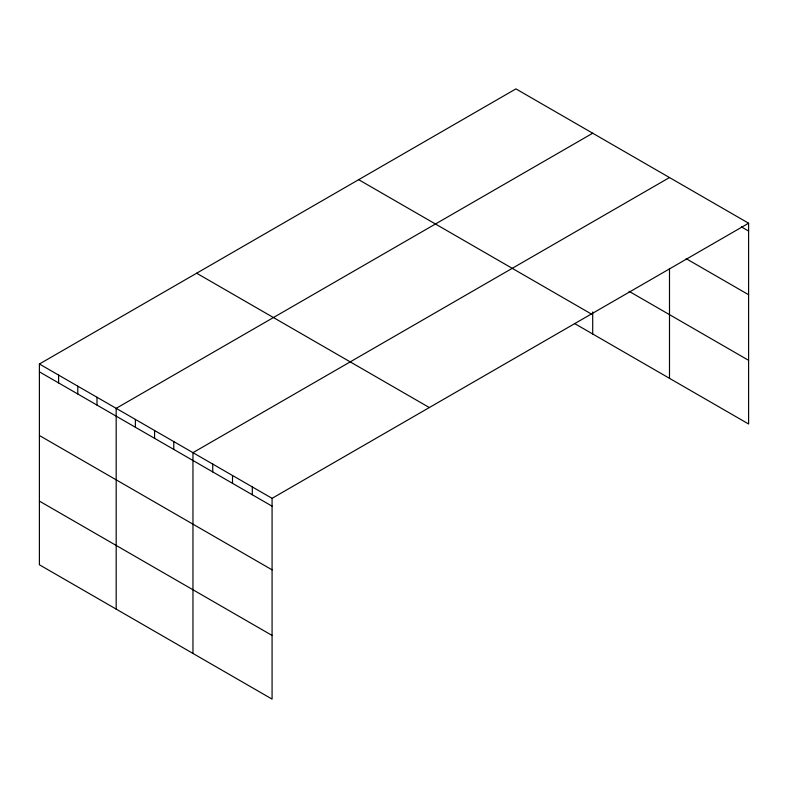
<?xml version="1.0" encoding="UTF-8"?>
<svg xmlns="http://www.w3.org/2000/svg" width="788" height="788" viewBox="0 0 788 788"><rect width="100%" height="100%" fill="white"/><g stroke="black" fill="none" stroke-linecap="round" stroke-linejoin="round"><path stroke-width="1.18" d="M748.6 223.221L515.923 88.886L39.4 364.007L39.4 564.779L272.077 699.114L272.077 498.341L748.6 223.221L748.6 423.993L574.521 323.494M592.704 133.221L116.181 408.332L116.181 609.114M669.495 177.546L192.962 452.667L192.962 653.439M741.311 226.846L748.6 231.051M686.141 258.661L748.6 294.722M629.08 291.314L748.6 360.323M358.668 179.674L591.345 314.008M196.655 273.219L429.332 407.554M39.4 364.007L272.077 498.341M39.4 371.837L272.077 506.172M39.4 435.508L272.077 569.842M39.4 501.109L272.077 635.443M669.495 268.481L669.495 378.319M592.704 311.95L592.704 333.994M252.298 486.925L252.298 494.756M232.519 475.499L232.519 483.33M212.74 464.083L212.74 471.913M173.774 441.585L173.774 449.416M154.576 430.504L154.576 438.335M135.378 419.423L135.378 427.244M96.983 397.25L96.983 405.081M77.795 386.169L77.795 394M58.598 375.088L58.598 382.919"/></g></svg>
